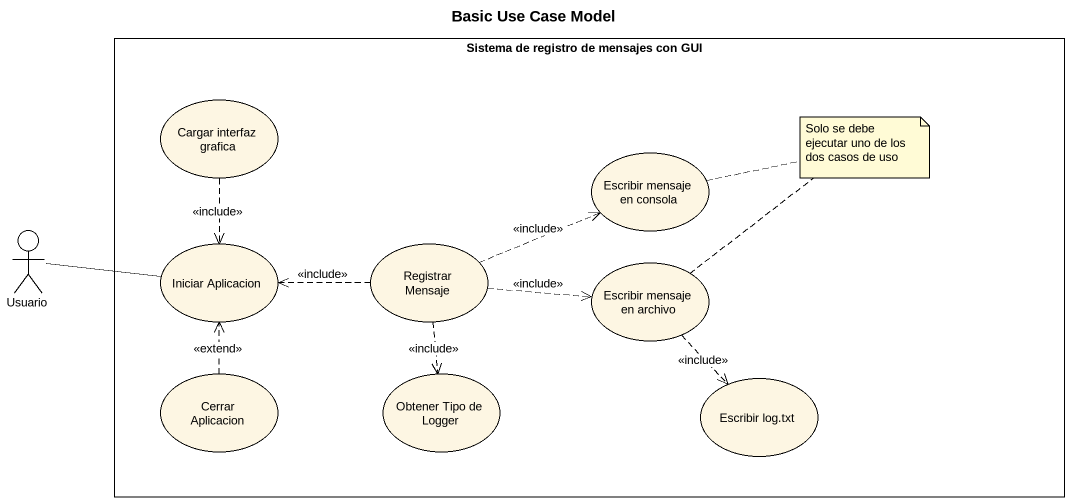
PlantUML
@startuml
title Basic Use Case Model
rectangle "Sistema de registro de mensajes con GUI" as Sistema_de_registro_de {
  usecase "Cargar interfaz grafica" as Cargar_interfaz_grafica
  usecase "Escribir mensaje en consola" as Escribir_mensaje_en_consola
  usecase "Iniciar Aplicacion" as Iniciar_Aplicacion
  usecase "Registrar Mensaje" as Registrar_Mensaje
  usecase "Escribir mensaje en archivo" as Escribir_mensaje_en_archivo
  usecase "Cerrar Aplicacion" as Cerrar_Aplicacion
  usecase "Obtener Tipo de Logger" as Obtener_Tipo_de_Logger
  usecase "Escribir log.txt" as Escribir_log_txt
}
actor Usuario
Cargar_interfaz_grafica ..> Iniciar_Aplicacion : <<include>>
Usuario -right- Iniciar_Aplicacion
Registrar_Mensaje .right.> Escribir_mensaje_en_consola : <<include>>
Registrar_Mensaje .left.> Iniciar_Aplicacion : <<include>>
Registrar_Mensaje .right.> Escribir_mensaje_en_archivo : <<include>>
Registrar_Mensaje ..> Obtener_Tipo_de_Logger : <<include>>
Escribir_mensaje_en_archivo ..> Escribir_log_txt : <<include>>
Cerrar_Aplicacion .up.> Iniciar_Aplicacion : <<extend>>
note as N1
  Solo se debe ejecutar uno de los dos casos de uso
end note
N1 .. Escribir_mensaje_en_archivo
N1 .. Escribir_mensaje_en_consola
@enduml
